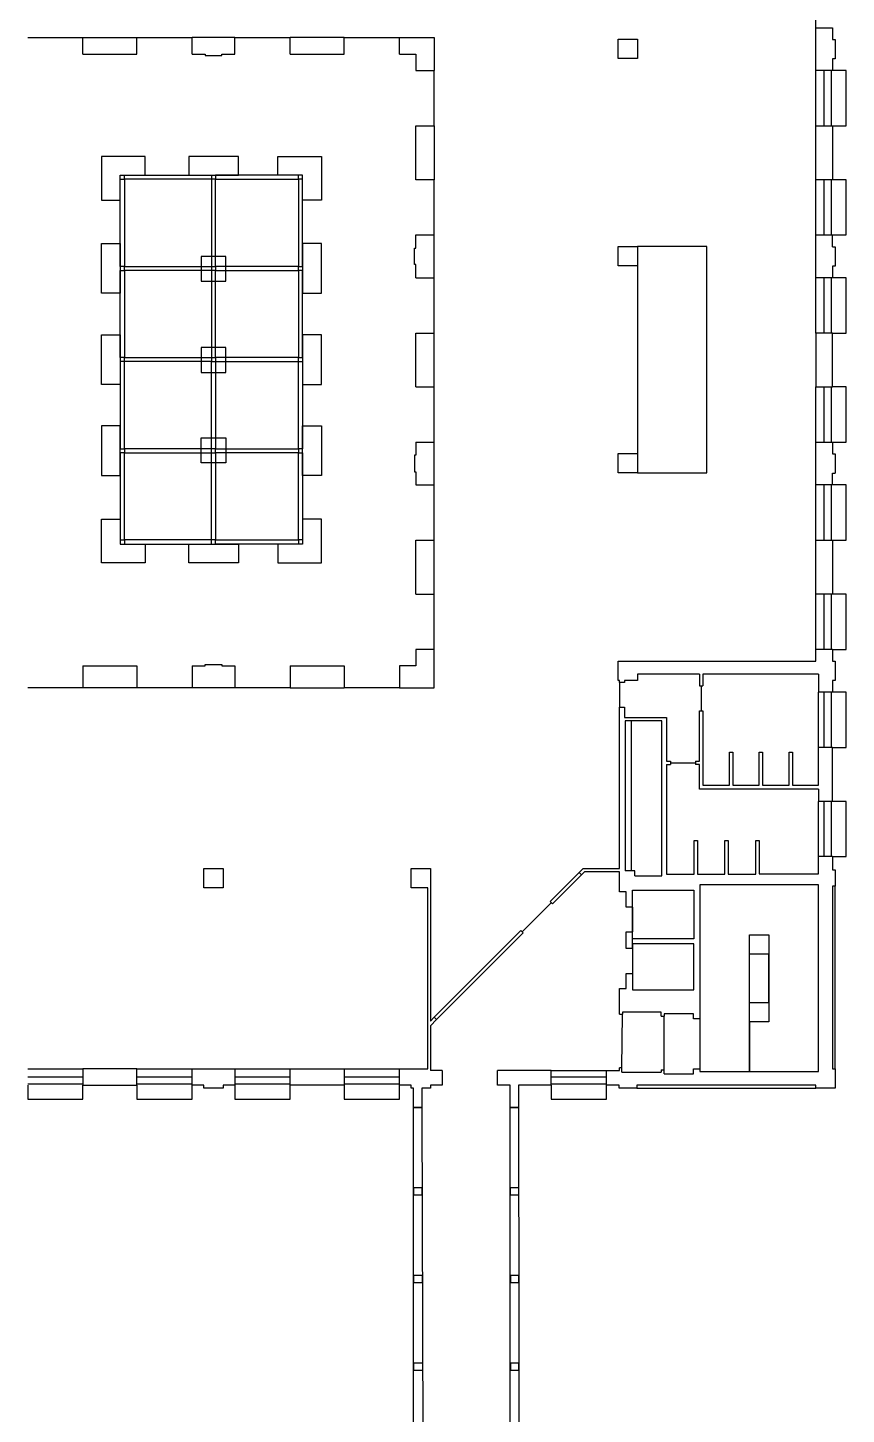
# Model space of a CAD drawing. Header units: millimetres. Extents: x -80 to 60, y -33 to 210.
# Drawn here: x -41.2 to -11.5, y 17.5 to 67.6 of the extents above; entities that cross this region are included whole.
import ezdxf

# ---------------------------------------------------------------- set-up
doc = ezdxf.new("R2010")
doc.units = ezdxf.units.MM
doc.header["$MEASUREMENT"] = 0
doc.linetypes.add('HIDDEN', pattern=[9.525, 6.35, -3.175])
for name, color, linetype in [('door_markers', 10, 'Continuous'), ('elevator_door_markers', 50, 'Continuous'), ('elevators', 40, 'Continuous'), ('M', 7, 'Continuous'), ('semi_transparent_walls', 141, 'Continuous'), ('stairwells', 120, 'Continuous')]:
    doc.layers.add(name, color=color, linetype=linetype)

msp = doc.modelspace()

# ---------------------------------------------------------------- linework, layer by layer
at = {"layer": 'door_markers'}
for p, q in [((-19.745, 43.951), (-19.745, 43.051)), ((-16.783, 43.826), (-16.783, 42.926)), ((-17.893, 41.043), (-16.993, 41.043)), ((-23.265, 34.924), (-22.212, 35.977)), ((-19.65, 29.996), (-19.635, 31.946)), ((-18.123, 29.926), (-18.123, 31.876))]:
    msp.add_line(p, q, dxfattribs=at)
at = {"layer": 'elevator_door_markers'}
for p, q in [((-19.273, 35.821), (-19.273, 34.921)), ((-19.273, 34.321), (-19.273, 33.421))]:
    msp.add_line(p, q, dxfattribs=at)
at = {"layer": 'elevators'}
for points in [[(-19.273, 36.428), (-17.048, 36.428), (-17.048, 34.669), (-19.273, 34.669)], [(-19.273, 32.828), (-17.048, 32.828), (-17.048, 34.485), (-19.273, 34.485)]]:
    msp.add_lwpolyline(points, close=True, dxfattribs=at)
at = {"layer": 'M'}
for p, q in [((-12.633, 67.646), (-12.633, 69.646)), ((-41.158, 67.291), (-39.158, 67.291)), ((-39.158, 67.291), (-37.208, 67.291)), ((-39.158, 66.691), (-39.158, 67.291)), ((-37.208, 67.291), (-35.208, 67.291)), ((-37.208, 66.691), (-37.208, 67.291)), ((-33.658, 67.291), (-35.208, 67.291)), ((-35.208, 66.691), (-35.208, 67.291)), ((-33.658, 67.291), (-31.658, 67.291)), ((-33.658, 66.691), (-33.658, 67.291)), ((-31.658, 66.691), (-31.658, 67.291)), ((-29.708, 67.291), (-31.658, 67.291)), ((-29.708, 67.291), (-27.708, 67.291)), ((-29.708, 66.691), (-29.708, 67.291)), ((-27.708, 67.291), (-26.443, 67.291)), ((-27.708, 66.691), (-27.708, 67.291)), ((-26.443, 67.291), (-26.443, 66.096)), ((-12.633, 66.096), (-12.633, 67.646)), ((-12.633, 67.646), (-12.033, 67.646)), ((-12.033, 67.646), (-12.033, 67.221)), ((-19.783, 67.231), (-19.083, 67.231)), ((-19.783, 66.531), (-19.783, 67.231)), ((-19.083, 67.231), (-19.083, 66.531)), ((-12.033, 67.221), (-11.933, 67.221)), ((-11.933, 67.221), (-11.933, 66.521)), ((-39.158, 66.691), (-37.208, 66.691)), ((-35.208, 66.691), (-34.733, 66.691)), ((-34.733, 66.691), (-34.733, 66.641)), ((-34.733, 66.641), (-34.133, 66.641)), ((-34.133, 66.691), (-33.658, 66.691)), ((-34.133, 66.641), (-34.133, 66.691)), ((-31.658, 66.691), (-29.708, 66.691)), ((-27.708, 66.691), (-27.113, 66.691)), ((-27.113, 66.691), (-27.113, 66.096)), ((-19.083, 66.531), (-19.783, 66.531)), ((-12.033, 66.521), (-12.033, 66.096)), ((-11.933, 66.521), (-12.033, 66.521)), ((-27.113, 66.096), (-26.443, 66.096)), ((-26.443, 64.096), (-26.443, 66.096)), ((-12.633, 64.096), (-12.633, 66.096)), ((-12.033, 66.096), (-12.633, 66.096)), ((-12.333, 64.096), (-12.333, 66.096)), ((-12.083, 66.096), (-12.083, 64.096)), ((-11.533, 66.096), (-12.033, 66.096)), ((-11.533, 64.096), (-11.533, 66.096)), ((-27.113, 64.096), (-26.443, 64.096)), ((-27.113, 62.146), (-27.113, 64.096)), ((-26.443, 64.096), (-26.443, 62.146)), ((-12.633, 64.096), (-12.033, 64.096)), ((-12.633, 62.146), (-12.633, 64.096)), ((-12.033, 64.096), (-12.033, 62.146)), ((-12.033, 64.096), (-11.533, 64.096)), ((-38.488, 62.99), (-38.488, 61.41)), ((-36.908, 62.99), (-38.488, 62.99)), ((-36.908, 62.31), (-36.908, 62.99)), ((-35.333, 62.99), (-35.333, 62.31)), ((-33.533, 62.99), (-35.333, 62.99)), ((-33.533, 62.31), (-33.533, 62.99)), ((-32.108, 62.99), (-30.528, 62.99)), ((-32.108, 62.31), (-32.108, 62.99)), ((-30.528, 62.99), (-30.528, 61.41)), ((-37.808, 62.31), (-36.908, 62.31)), ((-37.808, 61.41), (-37.808, 62.31)), ((-37.658, 62.16), (-37.658, 62.31)), ((-37.658, 62.31), (-34.508, 62.31)), ((-35.333, 62.31), (-33.533, 62.31)), ((-34.508, 62.31), (-34.508, 62.16)), ((-34.358, 62.31), (-34.358, 62.16)), ((-31.358, 62.31), (-34.358, 62.31)), ((-31.208, 62.31), (-32.108, 62.31)), ((-31.358, 62.16), (-31.358, 62.31)), ((-31.208, 61.41), (-31.208, 62.31)), ((-37.808, 62.16), (-37.658, 62.16)), ((-37.808, 59.01), (-37.808, 62.16)), ((-34.508, 62.16), (-37.658, 62.16)), ((-37.658, 62.16), (-37.658, 59.01)), ((-34.508, 62.16), (-34.508, 59.01)), ((-34.358, 62.16), (-34.508, 62.16)), ((-34.358, 62.16), (-31.358, 62.16)), ((-34.358, 59.01), (-34.358, 62.16)), ((-31.358, 62.16), (-31.358, 59.01)), ((-31.208, 62.16), (-31.358, 62.16)), ((-31.208, 59.01), (-31.208, 62.16)), ((-26.443, 62.146), (-27.113, 62.146)), ((-26.443, 60.146), (-26.443, 62.146)), ((-12.633, 60.146), (-12.633, 62.146)), ((-12.033, 62.146), (-12.633, 62.146)), ((-12.333, 60.146), (-12.333, 62.146)), ((-12.083, 62.146), (-12.083, 60.146)), ((-11.533, 62.146), (-12.033, 62.146)), ((-11.533, 60.146), (-11.533, 62.146)), ((-38.488, 61.41), (-37.808, 61.41)), ((-30.528, 61.41), (-31.208, 61.41)), ((-38.488, 59.835), (-37.808, 59.835)), ((-38.488, 58.035), (-38.488, 59.835)), ((-37.808, 59.835), (-37.808, 58.035)), ((-31.208, 59.835), (-31.208, 58.035)), ((-30.528, 59.835), (-31.208, 59.835)), ((-30.528, 58.035), (-30.528, 59.835)), ((-27.113, 59.671), (-27.113, 60.146)), ((-27.113, 60.146), (-26.443, 60.146)), ((-26.443, 58.596), (-26.443, 60.146)), ((-19.783, 59.731), (-19.083, 59.731)), ((-19.783, 59.031), (-19.783, 59.731)), ((-19.083, 59.731), (-19.083, 59.031)), ((-12.633, 60.146), (-12.033, 60.146)), ((-12.633, 58.596), (-12.633, 60.146)), ((-12.033, 59.721), (-12.033, 60.146)), ((-12.033, 60.146), (-11.533, 60.146)), ((-12.033, 59.721), (-11.933, 59.721)), ((-11.933, 59.721), (-11.933, 59.021)), ((-34.883, 59.371), (-34.883, 58.471)), ((-33.983, 59.371), (-34.883, 59.371)), ((-33.983, 58.471), (-33.983, 59.371)), ((-27.163, 59.071), (-27.163, 59.671)), ((-27.163, 59.671), (-27.113, 59.671)), ((-37.658, 59.01), (-37.808, 59.01)), ((-37.808, 58.86), (-37.658, 58.86)), ((-37.808, 55.71), (-37.808, 58.86)), ((-37.658, 58.86), (-37.658, 59.01)), ((-37.658, 59.01), (-34.508, 59.01)), ((-34.508, 58.86), (-37.658, 58.86)), ((-37.658, 58.86), (-37.658, 55.71)), ((-34.508, 59.01), (-34.508, 58.86)), ((-34.508, 59.01), (-34.358, 59.01)), ((-34.508, 58.86), (-34.508, 55.71)), ((-34.358, 58.86), (-34.508, 58.86)), ((-31.358, 59.01), (-34.358, 59.01)), ((-34.358, 59.01), (-34.358, 58.86)), ((-34.358, 55.71), (-34.358, 58.86)), ((-34.358, 58.86), (-31.358, 58.86)), ((-31.358, 59.01), (-31.208, 59.01)), ((-31.358, 58.86), (-31.358, 59.01)), ((-31.358, 58.86), (-31.358, 55.71)), ((-31.208, 58.86), (-31.358, 58.86)), ((-31.208, 55.71), (-31.208, 58.86)), ((-27.113, 59.071), (-27.163, 59.071)), ((-27.113, 58.596), (-27.113, 59.071)), ((-19.083, 59.031), (-19.783, 59.031)), ((-12.033, 59.021), (-12.033, 58.596)), ((-11.933, 59.021), (-12.033, 59.021)), ((-34.883, 58.471), (-33.983, 58.471)), ((-27.113, 58.596), (-26.443, 58.596)), ((-26.443, 56.596), (-26.443, 58.596)), ((-12.633, 56.596), (-12.633, 58.596)), ((-12.033, 58.596), (-12.633, 58.596)), ((-12.333, 56.596), (-12.333, 58.596)), ((-12.083, 58.596), (-12.083, 56.596)), ((-11.533, 58.596), (-12.033, 58.596)), ((-11.533, 56.596), (-11.533, 58.596)), ((-37.808, 58.035), (-38.488, 58.035)), ((-31.208, 58.035), (-30.528, 58.035)), ((-38.488, 56.535), (-37.808, 56.535)), ((-38.488, 54.735), (-38.488, 56.535)), ((-37.808, 56.535), (-37.808, 54.735)), ((-31.208, 56.535), (-31.208, 54.735)), ((-30.528, 56.535), (-31.208, 56.535)), ((-30.528, 54.735), (-30.528, 56.535)), ((-27.113, 54.646), (-27.113, 56.596)), ((-27.113, 56.596), (-26.443, 56.596)), ((-26.443, 54.646), (-26.443, 56.596)), ((-12.633, 56.596), (-12.633, 54.646)), ((-12.033, 56.596), (-12.633, 56.596)), ((-12.033, 56.596), (-11.533, 56.596)), ((-12.033, 54.646), (-12.033, 56.596)), ((-37.658, 55.71), (-37.808, 55.71)), ((-37.658, 55.56), (-37.658, 55.71)), ((-37.658, 55.71), (-34.508, 55.71)), ((-34.883, 56.071), (-34.883, 55.171)), ((-33.983, 56.071), (-34.883, 56.071)), ((-34.508, 55.71), (-34.508, 55.56)), ((-34.508, 55.71), (-34.358, 55.71)), ((-31.358, 55.71), (-34.358, 55.71)), ((-34.358, 55.71), (-34.358, 55.56)), ((-33.983, 55.171), (-33.983, 56.071)), ((-31.358, 55.71), (-31.208, 55.71)), ((-31.358, 55.56), (-31.358, 55.71)), ((-37.658, 55.56), (-37.808, 55.56)), ((-37.808, 55.56), (-37.808, 52.41)), ((-34.508, 55.56), (-37.658, 55.56)), ((-37.658, 52.41), (-37.658, 55.56)), ((-34.508, 55.56), (-34.358, 55.56)), ((-34.508, 52.41), (-34.508, 55.56)), ((-34.358, 55.56), (-34.358, 52.41)), ((-34.358, 55.56), (-31.358, 55.56)), ((-31.358, 55.56), (-31.208, 55.56)), ((-31.358, 52.41), (-31.358, 55.56)), ((-31.208, 55.56), (-31.208, 52.41)), ((-37.808, 54.735), (-38.488, 54.735)), ((-34.883, 55.171), (-33.983, 55.171)), ((-31.208, 54.735), (-30.528, 54.735)), ((-27.113, 54.646), (-26.443, 54.646)), ((-26.443, 52.646), (-26.443, 54.646)), ((-12.633, 54.646), (-12.033, 54.646)), ((-12.633, 52.646), (-12.633, 54.646)), ((-12.333, 52.646), (-12.333, 54.646)), ((-12.083, 54.646), (-12.083, 52.646)), ((-11.533, 54.646), (-12.033, 54.646)), ((-11.533, 52.646), (-11.533, 54.646)), ((-38.488, 53.235), (-38.488, 51.435)), ((-37.808, 53.235), (-38.488, 53.235)), ((-37.808, 51.435), (-37.808, 53.235)), ((-31.208, 53.235), (-30.528, 53.235)), ((-31.208, 51.435), (-31.208, 53.235)), ((-30.528, 53.235), (-30.528, 51.435)), ((-34.883, 51.898), (-34.883, 52.798)), ((-34.883, 52.798), (-33.983, 52.798)), ((-33.983, 52.798), (-33.983, 51.898)), ((-37.808, 52.41), (-37.658, 52.41)), ((-37.658, 52.26), (-37.808, 52.26)), ((-37.808, 52.26), (-37.808, 49.11)), ((-37.658, 52.41), (-37.658, 52.26)), ((-34.508, 52.41), (-37.658, 52.41)), ((-37.658, 49.11), (-37.658, 52.26)), ((-37.658, 52.26), (-34.508, 52.26)), ((-34.508, 52.26), (-34.508, 52.41)), ((-34.358, 52.41), (-34.508, 52.41)), ((-34.508, 49.11), (-34.508, 52.26)), ((-34.508, 52.26), (-34.358, 52.26)), ((-34.358, 52.41), (-31.358, 52.41)), ((-34.358, 52.26), (-34.358, 52.41)), ((-34.358, 52.26), (-34.358, 49.11)), ((-31.358, 52.26), (-34.358, 52.26)), ((-31.208, 52.41), (-31.358, 52.41)), ((-31.358, 52.41), (-31.358, 52.26)), ((-31.358, 49.11), (-31.358, 52.26)), ((-31.358, 52.26), (-31.208, 52.26)), ((-31.208, 52.26), (-31.208, 49.11)), ((-27.113, 52.646), (-26.443, 52.646)), ((-27.113, 52.646), (-27.113, 52.171)), ((-26.443, 51.096), (-26.443, 52.646)), ((-19.783, 52.231), (-19.083, 52.231)), ((-19.783, 51.531), (-19.783, 52.231)), ((-19.083, 52.231), (-19.083, 51.531)), ((-12.633, 52.646), (-12.033, 52.646)), ((-12.633, 51.096), (-12.633, 52.646)), ((-12.033, 52.646), (-12.033, 52.221)), ((-12.033, 52.646), (-11.533, 52.646)), ((-12.033, 52.221), (-11.933, 52.221)), ((-11.933, 52.221), (-11.933, 51.521)), ((-33.983, 51.898), (-34.883, 51.898)), ((-27.113, 52.171), (-27.163, 52.171)), ((-27.163, 52.171), (-27.163, 51.571)), ((-38.488, 51.435), (-37.808, 51.435)), ((-30.528, 51.435), (-31.208, 51.435)), ((-27.163, 51.571), (-27.113, 51.571)), ((-27.113, 51.571), (-27.113, 51.096)), ((-19.083, 51.531), (-19.783, 51.531)), ((-12.033, 51.521), (-11.933, 51.521)), ((-12.033, 51.096), (-12.033, 51.521)), ((-27.113, 51.096), (-26.443, 51.096)), ((-26.443, 49.096), (-26.443, 51.096)), ((-12.033, 51.096), (-12.633, 51.096)), ((-12.633, 49.096), (-12.633, 51.096)), ((-12.333, 49.096), (-12.333, 51.096)), ((-12.083, 51.096), (-12.083, 49.096)), ((-11.533, 51.096), (-12.033, 51.096)), ((-11.533, 49.096), (-11.533, 51.096)), ((-38.488, 49.86), (-37.808, 49.86)), ((-38.488, 48.28), (-38.488, 49.86)), ((-37.808, 49.86), (-37.808, 48.96)), ((-31.208, 49.86), (-31.208, 48.96)), ((-30.528, 49.86), (-31.208, 49.86)), ((-30.528, 48.28), (-30.528, 49.86)), ((-37.808, 49.11), (-37.658, 49.11)), ((-37.808, 48.96), (-36.908, 48.96)), ((-34.508, 49.11), (-37.658, 49.11)), ((-37.658, 49.11), (-37.658, 48.96)), ((-37.658, 48.96), (-34.508, 48.96)), ((-36.908, 48.96), (-36.908, 48.28)), ((-35.333, 48.96), (-33.533, 48.96)), ((-35.333, 48.28), (-35.333, 48.96)), ((-34.358, 49.11), (-34.508, 49.11)), ((-34.508, 48.96), (-34.508, 49.11)), ((-34.358, 49.11), (-31.358, 49.11)), ((-34.358, 48.96), (-34.358, 49.11)), ((-31.358, 48.96), (-34.358, 48.96)), ((-33.533, 48.96), (-33.533, 48.28)), ((-32.108, 48.96), (-32.108, 48.28)), ((-31.208, 48.96), (-32.108, 48.96)), ((-31.208, 49.11), (-31.358, 49.11)), ((-31.358, 49.11), (-31.358, 48.96)), ((-27.113, 49.096), (-26.443, 49.096)), ((-27.113, 47.146), (-27.113, 49.096)), ((-26.443, 47.146), (-26.443, 49.096)), ((-12.633, 47.146), (-12.633, 49.096)), ((-12.633, 49.096), (-12.033, 49.096)), ((-12.033, 49.096), (-12.033, 47.146)), ((-12.033, 49.096), (-11.533, 49.096)), ((-36.908, 48.28), (-38.488, 48.28)), ((-33.533, 48.28), (-35.333, 48.28)), ((-32.108, 48.28), (-30.528, 48.28)), ((-27.113, 47.146), (-26.443, 47.146)), ((-26.443, 45.146), (-26.443, 47.146)), ((-12.033, 47.146), (-12.633, 47.146)), ((-12.633, 45.146), (-12.633, 47.146)), ((-12.333, 45.146), (-12.333, 47.146)), ((-12.083, 47.146), (-12.083, 45.146)), ((-11.533, 47.146), (-12.033, 47.146)), ((-11.533, 45.146), (-11.533, 47.146)), ((-26.443, 45.146), (-27.113, 45.146)), ((-27.113, 45.146), (-27.113, 44.551)), ((-26.443, 43.751), (-26.443, 45.146)), ((-19.783, 44.021), (-19.783, 44.721)), ((-19.783, 44.721), (-12.633, 44.721)), ((-12.633, 44.721), (-12.633, 45.146)), ((-12.033, 45.146), (-12.633, 45.146)), ((-12.033, 45.146), (-11.533, 45.146)), ((-12.033, 45.146), (-12.033, 44.721)), ((-12.033, 44.721), (-11.933, 44.721)), ((-11.933, 44.721), (-11.933, 44.021)), ((-39.158, 44.551), (-39.158, 43.751)), ((-39.158, 44.551), (-37.208, 44.551)), ((-37.208, 44.551), (-37.208, 43.751)), ((-35.208, 44.551), (-34.733, 44.551)), ((-35.208, 44.551), (-35.208, 43.751)), ((-34.733, 44.601), (-34.133, 44.601)), ((-34.733, 44.551), (-34.733, 44.601)), ((-34.133, 44.601), (-34.133, 44.551)), ((-34.133, 44.551), (-33.658, 44.551)), ((-33.658, 44.551), (-33.658, 43.751)), ((-31.658, 44.551), (-29.708, 44.551)), ((-31.658, 44.551), (-31.658, 43.751)), ((-29.708, 44.551), (-29.708, 43.751)), ((-27.113, 44.551), (-27.708, 44.551)), ((-27.708, 44.551), (-27.708, 43.751)), ((-19.083, 44.246), (-19.083, 44.021)), ((-16.843, 44.246), (-19.083, 44.246)), ((-16.843, 44.246), (-16.843, 43.826)), ((-16.723, 44.246), (-16.723, 43.826)), ((-12.533, 44.246), (-16.723, 44.246)), ((-12.533, 44.246), (-12.533, 43.596)), ((-39.158, 43.751), (-41.158, 43.751)), ((-37.208, 43.751), (-39.158, 43.751)), ((-35.208, 43.751), (-37.208, 43.751)), ((-33.658, 43.751), (-35.208, 43.751)), ((-31.658, 43.751), (-33.658, 43.751)), ((-31.658, 43.751), (-29.708, 43.751)), ((-27.708, 43.751), (-29.708, 43.751)), ((-27.708, 43.751), (-26.443, 43.751)), ((-19.745, 44.021), (-19.783, 44.021)), ((-19.745, 43.951), (-19.745, 44.021)), ((-19.563, 43.951), (-19.745, 43.951)), ((-19.563, 44.021), (-19.563, 43.951)), ((-19.083, 44.021), (-19.563, 44.021)), ((-16.843, 43.826), (-16.723, 43.826)), ((-12.033, 44.021), (-12.033, 43.596)), ((-11.933, 44.021), (-12.033, 44.021)), ((-12.533, 41.596), (-12.533, 43.596)), ((-12.033, 43.596), (-12.533, 43.596)), ((-12.333, 41.596), (-12.333, 43.596)), ((-12.083, 43.596), (-12.083, 41.596)), ((-11.533, 43.596), (-12.033, 43.596)), ((-11.533, 41.596), (-11.533, 43.596)), ((-19.745, 43.051), (-19.563, 43.051)), ((-19.745, 37.221), (-19.745, 43.051)), ((-19.563, 43.051), (-19.563, 42.676)), ((-19.563, 42.676), (-18.043, 42.676)), ((-18.043, 42.676), (-18.043, 41.103)), ((-16.843, 42.926), (-16.723, 42.926)), ((-16.843, 41.103), (-16.843, 42.926)), ((-16.723, 42.926), (-16.723, 40.233)), ((-19.308, 37.128), (-19.308, 42.556)), ((-15.763, 41.431), (-15.643, 41.431)), ((-15.763, 40.233), (-15.763, 41.431)), ((-15.643, 41.431), (-15.643, 40.233)), ((-14.683, 41.431), (-14.563, 41.431)), ((-14.683, 40.233), (-14.683, 41.431)), ((-14.563, 41.431), (-14.563, 40.233)), ((-13.603, 41.431), (-13.483, 41.431)), ((-13.603, 40.233), (-13.603, 41.431)), ((-13.483, 41.431), (-13.483, 40.233)), ((-12.033, 41.596), (-12.533, 41.596)), ((-12.533, 40.233), (-12.533, 41.596)), ((-12.033, 41.596), (-11.533, 41.596)), ((-12.033, 39.646), (-12.033, 41.596)), ((-18.043, 41.103), (-17.893, 41.103)), ((-18.043, 40.983), (-18.043, 37.011)), ((-18.043, 40.983), (-17.893, 40.983)), ((-17.893, 41.103), (-17.893, 40.983)), ((-16.993, 41.103), (-16.843, 41.103)), ((-16.993, 41.103), (-16.993, 40.983)), ((-16.843, 40.983), (-16.993, 40.983)), ((-16.843, 40.083), (-16.843, 40.983)), ((-16.723, 40.233), (-15.763, 40.233)), ((-15.643, 40.233), (-14.683, 40.233)), ((-14.563, 40.233), (-13.603, 40.233)), ((-13.483, 40.233), (-12.533, 40.233)), ((-12.533, 40.083), (-16.843, 40.083)), ((-12.533, 40.083), (-12.533, 39.646)), ((-12.533, 37.646), (-12.533, 39.646)), ((-12.033, 39.646), (-12.533, 39.646)), ((-12.333, 37.646), (-12.333, 39.646)), ((-12.083, 39.646), (-12.083, 37.646)), ((-11.533, 39.646), (-12.033, 39.646)), ((-11.533, 37.646), (-11.533, 39.646)), ((-17.043, 38.229), (-16.923, 38.229)), ((-17.043, 37.011), (-17.043, 38.229)), ((-16.923, 38.229), (-16.923, 37.011)), ((-15.923, 37.011), (-15.923, 38.229)), ((-15.923, 38.229), (-15.803, 38.229)), ((-15.803, 38.229), (-15.803, 37.011)), ((-14.803, 38.229), (-14.683, 38.229)), ((-14.803, 37.011), (-14.803, 38.229)), ((-14.683, 38.229), (-14.683, 37.021)), ((-12.033, 37.646), (-12.533, 37.646)), ((-12.533, 37.021), (-12.533, 37.646)), ((-12.033, 37.646), (-12.033, 37.171)), ((-12.033, 37.646), (-11.533, 37.646)), ((-34.783, 37.221), (-34.083, 37.221)), ((-34.783, 36.521), (-34.783, 37.221)), ((-34.083, 37.221), (-34.083, 36.521)), ((-27.283, 37.221), (-26.583, 37.221)), ((-27.283, 36.521), (-27.283, 37.221)), ((-26.583, 37.221), (-26.583, 31.691)), ((-21.201, 37.073), (-21.053, 37.221)), ((-21.053, 37.221), (-19.745, 37.221)), ((-12.033, 37.171), (-11.933, 37.171)), ((-11.933, 37.171), (-11.933, 36.571)), ((-21.117, 36.988), (-21.201, 37.073)), ((-21.003, 37.101), (-21.117, 36.988)), ((-19.745, 37.101), (-21.003, 37.101)), ((-19.745, 36.371), (-19.745, 37.101)), ((-19.183, 37.128), (-19.536, 37.128)), ((-19.183, 36.95), (-19.183, 37.128)), ((-18.043, 37.011), (-17.043, 37.011)), ((-16.923, 37.011), (-15.923, 37.011)), ((-15.803, 37.011), (-14.803, 37.011)), ((-14.683, 37.021), (-12.533, 37.021)), ((-34.083, 36.521), (-34.783, 36.521)), ((-26.683, 36.521), (-27.283, 36.521)), ((-26.683, 29.971), (-26.683, 36.521)), ((-19.503, 36.371), (-19.745, 36.371)), ((-19.503, 35.821), (-19.503, 36.371)), ((-16.833, 36.621), (-16.833, 31.771)), ((-12.533, 36.621), (-16.833, 36.621)), ((-12.533, 29.871), (-12.533, 36.621)), ((-12.033, 36.571), (-12.033, 29.971)), ((-11.933, 36.571), (-12.033, 36.571)), ((-11.933, 29.971), (-11.933, 36.591)), ((-19.273, 35.821), (-19.503, 35.821)), ((-19.503, 34.921), (-19.273, 34.921)), ((-19.503, 34.321), (-19.503, 34.921)), ((-15.033, 34.121), (-15.033, 34.821)), ((-15.033, 34.821), (-14.333, 34.821)), ((-14.333, 34.821), (-14.333, 34.121)), ((-19.273, 34.321), (-19.503, 34.321)), ((-15.033, 32.371), (-15.033, 34.121)), ((-14.333, 34.121), (-15.033, 34.121)), ((-14.333, 32.371), (-14.333, 34.121)), ((-19.503, 33.421), (-19.273, 33.421)), ((-19.503, 32.871), (-19.503, 33.421)), ((-19.745, 32.871), (-19.503, 32.871)), ((-19.745, 31.946), (-19.745, 32.871)), ((-15.033, 31.671), (-15.033, 32.371)), ((-15.033, 32.371), (-14.333, 32.371)), ((-14.333, 32.371), (-14.333, 31.671)), ((-26.583, 31.691), (-26.444, 31.83)), ((-26.359, 31.745), (-26.583, 31.521)), ((-26.444, 31.83), (-26.359, 31.745)), ((-19.745, 31.946), (-19.635, 31.946)), ((-19.635, 32.016), (-19.635, 31.946)), ((-18.233, 32.016), (-19.635, 32.016)), ((-18.233, 31.876), (-18.233, 32.016)), ((-18.233, 31.876), (-18.123, 31.876)), ((-18.123, 31.956), (-18.123, 31.876)), ((-17.063, 31.956), (-18.123, 31.956)), ((-17.063, 31.771), (-17.063, 31.956)), ((-16.833, 31.771), (-17.063, 31.771)), ((-14.333, 31.671), (-15.033, 31.671)), ((-26.583, 31.521), (-26.583, 29.906)), ((-41.158, 29.971), (-39.158, 29.971)), ((-41.158, 29.671), (-39.158, 29.671)), ((-37.208, 29.971), (-39.158, 29.971)), ((-39.158, 29.971), (-39.158, 29.371)), ((-37.208, 29.371), (-37.208, 29.971)), ((-37.208, 29.971), (-35.208, 29.971)), ((-37.208, 29.671), (-35.208, 29.671)), ((-35.208, 29.371), (-35.208, 29.971)), ((-35.208, 29.971), (-33.658, 29.971)), ((-33.658, 29.971), (-31.658, 29.971)), ((-33.658, 29.971), (-33.658, 29.371)), ((-33.658, 29.671), (-31.658, 29.671)), ((-31.658, 29.371), (-31.658, 29.971)), ((-31.658, 29.971), (-29.708, 29.971)), ((-29.708, 29.971), (-29.708, 29.371)), ((-29.708, 29.971), (-27.586, 29.971)), ((-29.708, 29.671), (-27.708, 29.671)), ((-27.708, 29.971), (-26.683, 29.971)), ((-27.708, 29.371), (-27.708, 29.971)), ((-26.158, 29.906), (-26.583, 29.906)), ((-26.158, 29.906), (-26.158, 29.371)), ((-22.208, 29.906), (-24.158, 29.906)), ((-24.158, 29.371), (-24.158, 29.906)), ((-22.208, 29.906), (-20.208, 29.906)), ((-22.208, 29.371), (-22.208, 29.906)), ((-22.208, 29.671), (-20.208, 29.671)), ((-20.208, 29.906), (-19.745, 29.906)), ((-20.208, 29.371), (-20.208, 29.906)), ((-19.745, 29.906), (-19.745, 29.996)), ((-19.65, 29.996), (-19.745, 29.996)), ((-19.65, 29.846), (-19.65, 29.996)), ((-19.65, 29.846), (-18.233, 29.846)), ((-18.233, 29.926), (-18.233, 29.846)), ((-18.233, 29.926), (-18.123, 29.926)), ((-18.123, 29.786), (-18.123, 29.926)), ((-18.123, 29.786), (-17.063, 29.786)), ((-17.063, 29.971), (-16.833, 29.971)), ((-17.063, 29.786), (-17.063, 29.971)), ((-16.833, 29.971), (-16.833, 29.871)), ((-16.833, 29.871), (-12.533, 29.871)), ((-12.033, 29.971), (-11.933, 29.971)), ((-11.933, 29.971), (-11.933, 29.271)), ((-41.158, 29.421), (-39.158, 29.421)), ((-41.158, 29.371), (-41.158, 28.871)), ((-39.158, 29.371), (-37.208, 29.371)), ((-39.158, 28.871), (-39.158, 29.371)), ((-37.208, 29.421), (-35.208, 29.421)), ((-37.208, 29.371), (-37.208, 28.871)), ((-34.783, 29.371), (-35.208, 29.371)), ((-35.208, 28.871), (-35.208, 29.371)), ((-34.783, 29.271), (-34.783, 29.371)), ((-34.083, 29.271), (-34.783, 29.271)), ((-34.083, 29.371), (-34.083, 29.271)), ((-33.658, 29.371), (-34.083, 29.371)), ((-33.658, 29.421), (-31.658, 29.421)), ((-33.658, 29.371), (-33.658, 28.871)), ((-29.708, 29.371), (-31.658, 29.371)), ((-31.658, 28.871), (-31.658, 29.371)), ((-29.708, 29.421), (-27.708, 29.421)), ((-29.708, 29.371), (-29.708, 28.871)), ((-27.708, 28.871), (-27.708, 29.371)), ((-27.283, 29.371), (-27.708, 29.371)), ((-27.283, 29.271), (-27.283, 29.371)), ((-27.193, 29.271), (-27.283, 29.271)), ((-27.193, 28.571), (-27.193, 29.271)), ((-26.893, 29.271), (-26.893, 28.571)), ((-26.583, 29.271), (-26.893, 29.271)), ((-26.583, 29.371), (-26.583, 29.271)), ((-26.158, 29.371), (-26.583, 29.371)), ((-23.693, 29.371), (-24.158, 29.371)), ((-23.693, 28.571), (-23.693, 29.371)), ((-23.393, 29.371), (-23.393, 28.571)), ((-22.208, 29.371), (-23.393, 29.371)), ((-22.208, 29.421), (-20.208, 29.421)), ((-22.208, 29.371), (-22.208, 28.871)), ((-20.208, 28.871), (-20.208, 29.371)), ((-19.758, 29.371), (-20.208, 29.371)), ((-19.758, 29.271), (-19.758, 29.371)), ((-19.108, 29.271), (-19.758, 29.271)), ((-19.108, 29.371), (-19.108, 29.271)), ((-12.633, 29.371), (-19.108, 29.371)), ((-19.108, 29.271), (-12.633, 29.271)), ((-12.633, 29.271), (-12.633, 29.371)), ((-11.933, 29.271), (-12.633, 29.271)), ((-41.158, 28.871), (-39.158, 28.871)), ((-37.208, 28.871), (-35.208, 28.871)), ((-33.658, 28.871), (-31.658, 28.871)), ((-29.708, 28.871), (-27.708, 28.871)), ((-22.208, 28.871), (-20.208, 28.871)), ((-26.893, 28.571), (-27.193, 28.571)), ((-27.193, 28.571), (-27.113, 28.571)), ((-23.393, 28.571), (-23.693, 28.571)), ((-23.473, 28.571), (-23.393, 28.571))]:
    msp.add_line(p, q, dxfattribs=at)
at = {"layer": 'M', "linetype": 'HIDDEN'}
for p, q in [((-19.536, 42.556), (-19.536, 37.128)), ((-18.208, 42.556), (-19.536, 42.556)), ((-18.208, 36.95), (-18.208, 42.556)), ((-19.183, 36.95), (-18.208, 36.95)), ((-19.273, 34.321), (-19.273, 34.921))]:
    msp.add_line(p, q, dxfattribs=at)
at = {"layer": 'M'}
for points in [[(-26.883, 25.654), (-27.193, 25.654), (-27.193, 25.404), (-26.883, 25.404)], [(-23.389, 25.654), (-23.693, 25.654), (-23.693, 25.404), (-23.389, 25.404)], [(-26.873, 22.484), (-27.193, 22.484), (-27.193, 22.234), (-26.873, 22.234)], [(-23.385, 22.484), (-23.691, 22.484), (-23.691, 22.234), (-23.385, 22.234)], [(-26.863, 19.314), (-27.193, 19.314), (-27.193, 19.064), (-26.863, 19.064)], [(-23.381, 19.314), (-23.689, 19.314), (-23.689, 19.064), (-23.381, 19.064)]]:
    msp.add_lwpolyline(points, close=True, dxfattribs=at)
at = {"layer": 'semi_transparent_walls'}
for points in [[(-22.17, 35.935), (-22.254, 36.02), (-21.201, 37.073), (-21.117, 36.988)], [(-26.444, 31.83), (-23.307, 34.967), (-23.223, 34.882), (-26.359, 31.745)], [(-26.843, 12.727), (-27.193, 12.727), (-27.193, 28.571), (-26.893, 28.571)], [(-23.373, 12.727), (-23.693, 12.727), (-23.693, 28.571), (-23.393, 28.571)]]:
    msp.add_lwpolyline(points, close=True, dxfattribs=at)
at = {"layer": 'stairwells'}
msp.add_lwpolyline([(-19.083, 51.531), (-16.583, 51.531), (-16.583, 59.731), (-19.083, 59.731)], close=True, dxfattribs=at)
msp.add_lwpolyline([(-15.033, 29.871), (-15.033, 31.671), (-15.033, 34.821), (-14.333, 34.821), (-14.333, 31.671), (-15.033, 31.671), (-15.033, 29.871), (-12.533, 29.871), (-12.533, 36.621), (-16.833, 36.621), (-16.833, 31.771), (-16.833, 29.971), (-16.833, 29.871), (-15.033, 29.871)], dxfattribs=at)

doc.saveas('drawing.dxf')
